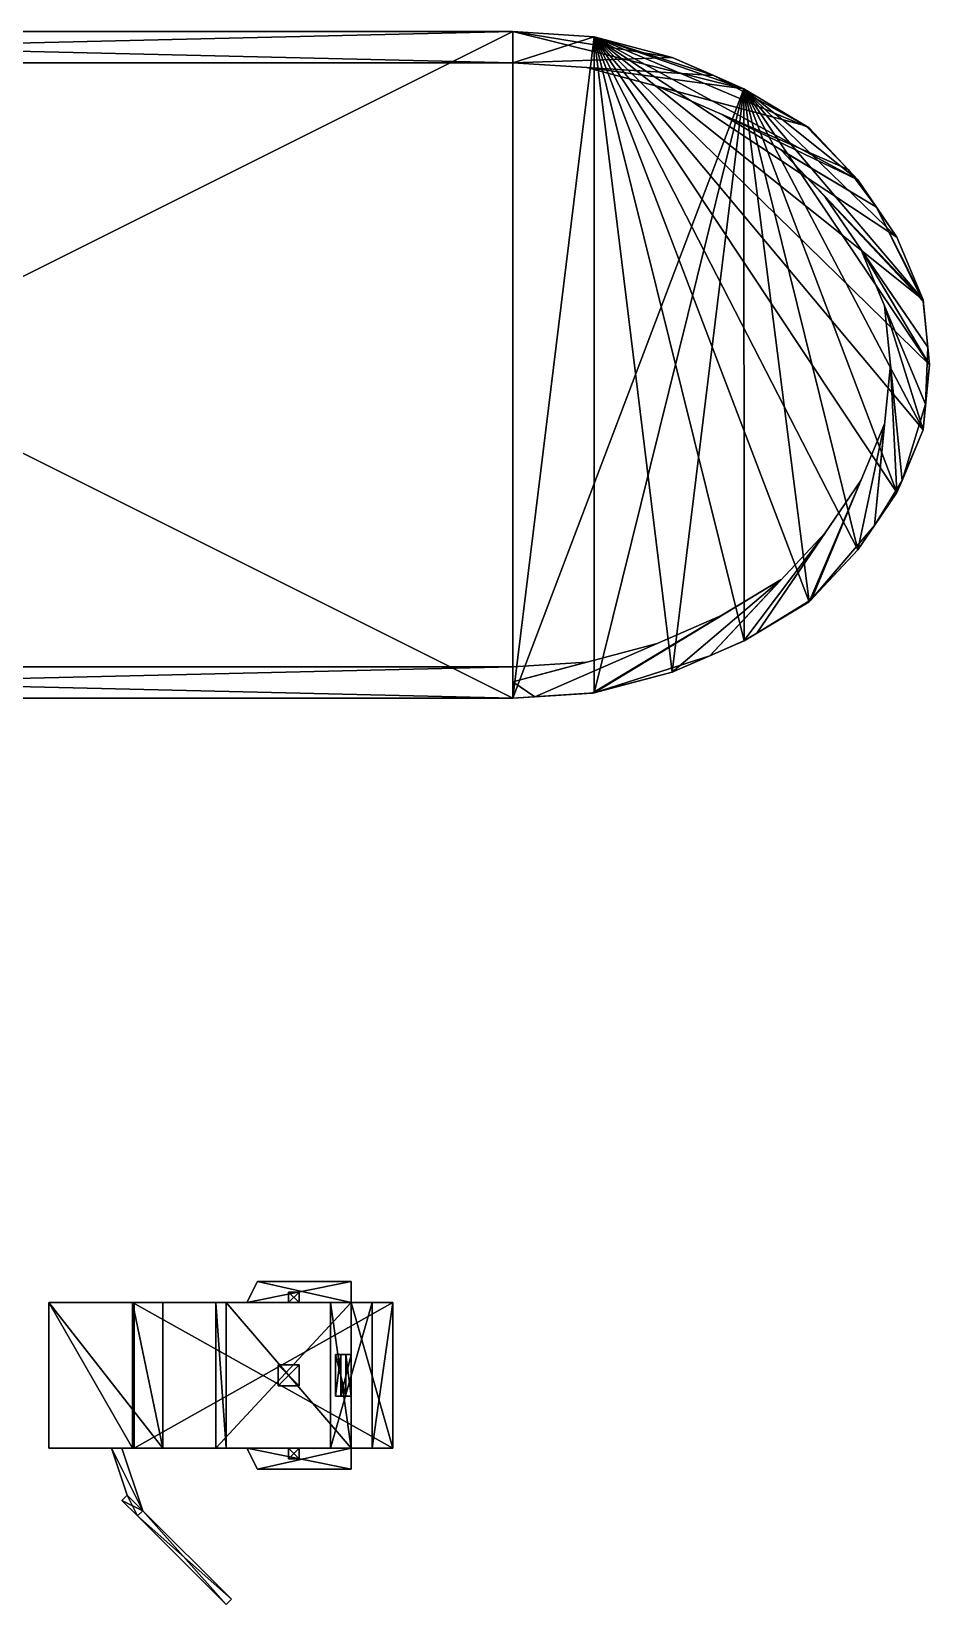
# Model space of a CAD drawing. Extents: x -768 to 1408, y -2048 to 918.
# Drawn here: x -3.4 to 169, y -446 to -144 of the extents above; entities that cross this region are included whole.
import ezdxf

# ---------------------------------------------------------------- set-up
doc = ezdxf.new("R2010")
doc.units = 0

msp = doc.modelspace()

# ---------------------------------------------------------------- meshes
at = {"layer": 'OBJECT017', "color": 50}
mesh = msp.add_polyface(dxfattribs=at)
corners = [(89, -272, 128), (-167, -272, 128), (-167, -144, 128), (89, -144, 128), (-167, -144, 122), (89, -144, 122), (89, -272, 122), (-167, -272, 122)]
mesh.append_faces([[corners[k] for k in face] for face in [(1, 3, 0), (5, 2, 4), (7, 0, 6), (4, 6, 5), (0, 5, 6), (2, 7, 4)]], dxfattribs={"vtx0": -1})
mesh.append_faces([[corners[k] for k in face] for face in [(1, 2, 3), (5, 3, 2), (7, 1, 0), (4, 7, 6), (0, 3, 5), (2, 1, 7)]], dxfattribs={"vtx2": -1})
at = {"layer": 'OBJECT018', "color": 50}
mesh = msp.add_polyface(dxfattribs=at)
corners = [(89, -144), (-167, -144), (-167, -272), (89, -272), (89, -144, 6), (-167, -144, 6), (-167, -272, 6), (89, -272, 6)]
mesh.append_faces([[corners[k] for k in face] for face in [(1, 3, 0), (0, 5, 1), (2, 7, 3), (6, 4, 7), (0, 7, 4), (2, 5, 6)]], dxfattribs={"vtx0": -1})
mesh.append_faces([[corners[k] for k in face] for face in [(1, 2, 3), (0, 4, 5), (2, 6, 7), (6, 5, 4), (0, 3, 7), (2, 1, 5)]], dxfattribs={"vtx2": -1})
at = {"layer": 'OBJECT019', "color": 50}
mesh = msp.add_polyface(dxfattribs=at)
corners = [(-167, -144, 6), (89, -144, 6), (89, -144, 122), (-167, -144, 122), (89, -150, 122), (-167, -150, 122), (-167, -150, 6), (89, -150, 6)]
mesh.append_faces([[corners[k] for k in face] for face in [(1, 3, 0), (5, 2, 4), (0, 7, 1), (6, 4, 7), (1, 4, 2), (0, 5, 6)]], dxfattribs={"vtx0": -1})
mesh.append_faces([[corners[k] for k in face] for face in [(1, 2, 3), (5, 3, 2), (0, 6, 7), (6, 5, 4), (1, 7, 4), (0, 3, 5)]], dxfattribs={"vtx2": -1})
at = {"layer": 'OBJECT020', "color": 50}
mesh = msp.add_polyface(dxfattribs=at)
corners = [(89, -272, 6), (-167, -272, 6), (-167, -272, 122), (89, -272, 122), (-167, -266, 122), (89, -266, 122), (89, -266, 6), (-167, -266, 6)]
mesh.append_faces([[corners[k] for k in face] for face in [(1, 3, 0), (2, 5, 3), (7, 0, 6), (6, 4, 7), (0, 5, 6), (1, 4, 2)]], dxfattribs={"vtx0": -1})
mesh.append_faces([[corners[k] for k in face] for face in [(1, 2, 3), (2, 4, 5), (7, 1, 0), (6, 5, 4), (0, 3, 5), (1, 7, 4)]], dxfattribs={"vtx2": -1})
at = {"layer": 'OBJECT021', "color": 50}
mesh = msp.add_polyface(dxfattribs=at)
corners = [(145.871002, -162.498001), (133.367661, -155), (119.619308, -149), (104.621094, -145), (89, -144), (89, -272), (104.625092, -271), (119.622383, -267), (133.408859, -260.985657), (145.873032, -253.503357), (155.245636, -243.507309), (162.747971, -232.503479), (167.75, -220.499008), (169, -208), (167.750519, -195.504242), (162.746063, -183.493744), (155.252991, -172.504852), (104.621025, -145, 6), (89, -144, 6), (119.61792, -149, 6), (133.370789, -155, 6), (145.868301, -162.495132, 6), (155.257309, -172.511185, 6), (162.74852, -183.499664, 6), (167.750519, -195.504257, 6), (169, -208, 6), (167.750168, -220.498611, 6), (162.745239, -232.507477, 6), (155.24762, -243.505203, 6), (145.876907, -253.501038, 6), (133.40657, -260.986664, 6), (119.62352, -267, 6), (104.622192, -271, 6), (89, -272, 6)]
mesh.append_faces([[corners[k] for k in face] for face in [(1, 16, 0), (3, 18, 4), (3, 19, 17), (2, 20, 19), (1, 21, 20), (0, 22, 21), (16, 23, 22), (15, 24, 23), (14, 25, 24), (13, 26, 25), (12, 27, 26), (11, 28, 27), (10, 29, 28), (9, 30, 29), (8, 31, 30), (7, 32, 31), (6, 33, 32), (17, 33, 18), (5, 18, 33)]], dxfattribs={"vtx0": -1})
mesh.append_faces([[corners[k] for k in face] for face in [(1, 3, 4), (1, 4, 5), (1, 5, 6), (1, 6, 7), (1, 7, 8), (1, 8, 9), (1, 9, 10), (1, 10, 11), (1, 11, 12), (1, 12, 13), (1, 13, 14), (1, 14, 15), (1, 15, 16), (17, 20, 21), (17, 21, 22), (17, 22, 23), (17, 23, 24), (17, 24, 25), (17, 25, 26), (17, 26, 27), (17, 27, 28), (17, 28, 29), (17, 29, 30), (17, 30, 31), (17, 31, 32), (17, 32, 33)]], dxfattribs={"vtx0": -1, "vtx2": -1})
mesh.append_faces([[corners[k] for k in face] for face in [(1, 2, 3), (3, 17, 18), (3, 2, 19), (2, 1, 20), (1, 0, 21), (0, 16, 22), (16, 15, 23), (15, 14, 24), (14, 13, 25), (13, 12, 26), (12, 11, 27), (11, 10, 28), (10, 9, 29), (9, 8, 30), (8, 7, 31), (7, 6, 32), (6, 5, 33), (17, 19, 20), (5, 4, 18)]], dxfattribs={"vtx2": -1})
at = {"layer": 'OBJECT022', "color": 50}
mesh = msp.add_polyface(dxfattribs=at)
corners = [(89, -144, 128), (104.621094, -145, 128), (119.619308, -149, 128), (133.367661, -155, 128), (145.871002, -162.498001, 128), (155.252991, -172.504852, 128), (162.746033, -183.493713, 128), (167.750534, -195.504288, 128), (169, -208, 128), (167.75, -220.499023, 128), (162.747986, -232.503448, 128), (155.245621, -243.507324, 128), (145.873016, -253.503357, 128), (133.408798, -260.985687, 128), (119.622406, -267, 128), (104.625122, -271, 128), (89, -272, 128), (89, -144, 122), (104.621025, -145, 122), (119.61792, -149, 122), (133.370789, -155, 122), (145.868301, -162.495132, 122), (155.257309, -172.511185, 122), (162.748505, -183.499634, 122), (167.750519, -195.504257, 122), (169, -208, 122), (167.750168, -220.498596, 122), (162.745255, -232.507446, 122), (155.24762, -243.505203, 122), (145.876846, -253.501068, 122), (133.40657, -260.986664, 122), (119.62352, -267, 122), (104.622192, -271, 122), (89, -272, 122)]
mesh.append_faces([[corners[k] for k in face] for face in [(1, 16, 0), (18, 0, 17), (2, 18, 19), (3, 19, 20), (4, 20, 21), (5, 21, 22), (6, 22, 23), (7, 23, 24), (8, 24, 25), (9, 25, 26), (10, 26, 27), (11, 27, 28), (12, 28, 29), (13, 29, 30), (14, 30, 31), (15, 31, 32), (15, 33, 16), (20, 22, 21), (0, 33, 17)]], dxfattribs={"vtx0": -1})
mesh.append_faces([[corners[k] for k in face] for face in [(1, 3, 4), (1, 4, 5), (1, 5, 6), (1, 6, 7), (1, 7, 8), (1, 8, 9), (1, 9, 10), (1, 10, 11), (1, 11, 12), (1, 12, 13), (1, 13, 14), (1, 14, 15), (1, 15, 16), (20, 18, 17), (20, 17, 33), (20, 33, 32), (20, 32, 31), (20, 31, 30), (20, 30, 29), (20, 29, 28), (20, 28, 27), (20, 27, 26), (20, 26, 25), (20, 25, 24), (20, 24, 23), (20, 23, 22)]], dxfattribs={"vtx0": -1, "vtx2": -1})
mesh.append_faces([[corners[k] for k in face] for face in [(1, 2, 3), (18, 1, 0), (2, 1, 18), (3, 2, 19), (4, 3, 20), (5, 4, 21), (6, 5, 22), (7, 6, 23), (8, 7, 24), (9, 8, 25), (10, 9, 26), (11, 10, 27), (12, 11, 28), (13, 12, 29), (14, 13, 30), (15, 14, 31), (15, 32, 33), (20, 19, 18), (0, 16, 33)]], dxfattribs={"vtx2": -1})
at = {"layer": 'OBJECT023', "color": 50}
mesh = msp.add_polyface(dxfattribs=at)
corners = [(89, -144, 6), (104.621025, -145, 6), (104.621025, -145, 122), (89, -144, 122), (119.623032, -149, 6), (119.623032, -149, 122), (127.575638, -152.46904, 6), (127.575638, -152.46904, 122), (89, -150, 6), (89, -150, 122)]
mesh.append_faces([[corners[k] for k in face] for face in [(1, 3, 0), (1, 5, 2), (4, 7, 5), (4, 8, 6), (2, 9, 3), (6, 9, 7), (0, 9, 8)]], dxfattribs={"vtx0": -1})
mesh.append_faces([[corners[k] for k in face] for face in [(4, 0, 8), (2, 7, 9)]], dxfattribs={"vtx0": -1, "vtx2": -1})
mesh.append_faces([[corners[k] for k in face] for face in [(1, 2, 3), (1, 4, 5), (4, 6, 7), (4, 1, 0), (2, 5, 7), (6, 8, 9), (0, 3, 9)]], dxfattribs={"vtx2": -1})
at = {"layer": 'OBJECT024', "color": 50}
mesh = msp.add_polyface(dxfattribs=at)
corners = [(127.576492, -152.468964, 6), (133.366669, -155, 6), (133.366669, -155, 122), (127.576492, -152.468964, 122), (145.261261, -162.133469, 6), (145.261261, -162.133469, 122), (103.15731, -150.905823, 6), (103.15731, -150.905823, 122)]
mesh.append_faces([[corners[k] for k in face] for face in [(1, 3, 0), (1, 5, 2), (1, 6, 4), (3, 5, 7), (0, 7, 6), (4, 7, 5)]], dxfattribs={"vtx0": -1})
mesh.append_faces([[corners[k] for k in face] for face in [(1, 2, 3), (1, 4, 5), (1, 0, 6), (3, 2, 5), (0, 3, 7), (4, 6, 7)]], dxfattribs={"vtx2": -1})
at = {"layer": 'OBJECT025', "color": 50}
mesh = msp.add_polyface(dxfattribs=at)
corners = [(145.263275, -162.13327, 6), (145.876373, -162.500931, 6), (145.876373, -162.500931, 122), (145.263275, -162.13327, 122), (153.393372, -170.519592, 6), (153.393372, -170.519592, 122), (116.750206, -154.529648, 6), (116.750206, -154.529648, 122)]
mesh.append_faces([[corners[k] for k in face] for face in [(1, 3, 0), (1, 5, 2), (0, 4, 1), (3, 5, 7), (0, 7, 6), (4, 7, 5)]], dxfattribs={"vtx0": -1})
mesh.append_faces([[corners[k] for k in face] for face in [(1, 2, 3), (1, 4, 5), (0, 6, 4), (3, 2, 5), (0, 3, 7), (4, 6, 7)]], dxfattribs={"vtx2": -1})
at = {"layer": 'OBJECT026', "color": 50}
mesh = msp.add_polyface(dxfattribs=at)
corners = [(153.39241, -170.519058, 6), (155.24736, -172.496613, 6), (155.24736, -172.496613, 122), (153.39241, -170.519058, 122), (158.816818, -177.729492, 6), (158.816818, -177.729492, 122), (129.213928, -159.967361, 6), (129.213898, -159.967346, 122)]
mesh.append_faces([[corners[k] for k in face] for face in [(1, 3, 0), (1, 5, 2), (1, 6, 4), (3, 5, 7), (0, 7, 6), (4, 7, 5)]], dxfattribs={"vtx0": -1})
mesh.append_faces([[corners[k] for k in face] for face in [(1, 2, 3), (1, 4, 5), (1, 0, 6), (3, 2, 5), (0, 3, 7), (4, 6, 7)]], dxfattribs={"vtx2": -1})
at = {"layer": 'OBJECT027', "color": 50}
mesh = msp.add_polyface(dxfattribs=at)
corners = [(158.818253, -177.731354, 6), (162.748108, -183.497818, 6), (162.748108, -183.497818, 122), (158.818253, -177.731354, 122), (167.750427, -195.504288, 6), (167.750427, -195.504288, 122), (167.782333, -195.825348, 6), (167.782333, -195.825348, 122), (140.533569, -166.759735, 6), (140.533585, -166.75975, 122)]
mesh.append_faces([[corners[k] for k in face] for face in [(1, 3, 0), (1, 5, 2), (4, 7, 5), (4, 8, 6), (3, 7, 9), (0, 9, 8), (6, 9, 7)]], dxfattribs={"vtx0": -1})
mesh.append_faces([[corners[k] for k in face] for face in [(4, 0, 8), (3, 5, 7)]], dxfattribs={"vtx0": -1, "vtx2": -1})
mesh.append_faces([[corners[k] for k in face] for face in [(1, 2, 3), (1, 4, 5), (4, 6, 7), (4, 1, 0), (3, 2, 5), (0, 3, 9), (6, 8, 9)]], dxfattribs={"vtx2": -1})
at = {"layer": 'OBJECT028', "color": 50}
mesh = msp.add_polyface(dxfattribs=at)
corners = [(167.782242, -195.822678, 6), (168.661209, -204.606308, 6), (168.661209, -204.606308, 122), (167.782242, -195.822678, 122), (149.051727, -175.845398, 6), (149.051727, -175.845398, 122)]
mesh.append_faces([[corners[k] for k in face] for face in [(0, 4, 1), (3, 2, 5)]])
mesh.append_faces([[corners[k] for k in face] for face in [(1, 3, 0), (0, 5, 4), (1, 5, 2)]], dxfattribs={"vtx0": -1})
mesh.append_faces([[corners[k] for k in face] for face in [(1, 2, 3), (0, 3, 5), (1, 4, 5)]], dxfattribs={"vtx2": -1})
at = {"layer": 'OBJECT029', "color": 50}
mesh = msp.add_polyface(dxfattribs=at)
corners = [(168.661118, -204.609177, 6), (169, -208, 6), (169, -208, 122), (168.661118, -204.609177, 122), (168.243118, -215.574295, 6), (168.243118, -215.574295, 122), (155.840302, -185.806885, 6), (155.840302, -185.806885, 122)]
mesh.append_faces([[corners[k] for k in face] for face in [(1, 3, 0), (1, 5, 2), (1, 6, 4), (3, 5, 7), (0, 7, 6), (4, 7, 5)]], dxfattribs={"vtx0": -1})
mesh.append_faces([[corners[k] for k in face] for face in [(1, 2, 3), (1, 4, 5), (1, 0, 6), (3, 2, 5), (0, 3, 7), (4, 6, 7)]], dxfattribs={"vtx2": -1})
at = {"layer": 'OBJECT030', "color": 50}
mesh = msp.add_polyface(dxfattribs=at)
corners = [(168.24292, -215.575821, 6), (167.750153, -220.501511, 6), (167.750153, -220.501511, 122), (168.24292, -215.575821, 122), (163.717972, -230.176682, 6), (163.717972, -230.176682, 122), (160.367401, -196.676956, 6), (160.367401, -196.676956, 122)]
mesh.append_faces([[corners[k] for k in face] for face in [(1, 3, 0), (1, 5, 2), (1, 6, 4), (3, 5, 7), (0, 7, 6), (4, 7, 5)]], dxfattribs={"vtx0": -1})
mesh.append_faces([[corners[k] for k in face] for face in [(1, 2, 3), (1, 4, 5), (1, 0, 6), (3, 2, 5), (0, 3, 7), (4, 6, 7)]], dxfattribs={"vtx2": -1})
at = {"layer": 'OBJECT031', "color": 50}
mesh = msp.add_polyface(dxfattribs=at)
corners = [(163.717957, -230.176529, 6), (162.749908, -232.499054, 6), (162.749908, -232.499054, 122), (163.717957, -230.176529, 122), (158.413971, -238.859329, 6), (158.413971, -238.859329, 122), (161.5, -208, 6), (161.5, -208, 122)]
mesh.append_faces([[corners[k] for k in face] for face in [(1, 3, 0), (1, 5, 2), (1, 6, 4), (3, 5, 7), (0, 7, 6), (4, 7, 5)]], dxfattribs={"vtx0": -1})
mesh.append_faces([[corners[k] for k in face] for face in [(1, 2, 3), (1, 4, 5), (1, 0, 6), (3, 2, 5), (0, 3, 7), (4, 6, 7)]], dxfattribs={"vtx2": -1})
at = {"layer": 'OBJECT032', "color": 50}
mesh = msp.add_polyface(dxfattribs=at)
corners = [(158.413803, -238.859848, 6), (155.258316, -243.489227, 6), (155.258316, -243.489227, 122), (158.413803, -238.859848, 122), (146.334686, -253, 6), (146.334686, -253, 122), (160.366989, -219.329041, 6), (160.366989, -219.329041, 122)]
mesh.append_faces([[corners[k] for k in face] for face in [(1, 3, 0), (1, 5, 2), (1, 6, 4), (3, 5, 7), (0, 7, 6), (4, 7, 5)]], dxfattribs={"vtx0": -1})
mesh.append_faces([[corners[k] for k in face] for face in [(1, 2, 3), (1, 4, 5), (1, 0, 6), (3, 2, 5), (0, 3, 7), (4, 6, 7)]], dxfattribs={"vtx2": -1})
at = {"layer": 'OBJECT033', "color": 50}
mesh = msp.add_polyface(dxfattribs=at)
corners = [(146.327896, -253.023865, 6), (145.883636, -253.495651, 6), (145.883636, -253.495651, 122), (146.327896, -253.023865, 122), (135.847015, -259.518921, 6), (135.847015, -259.518921, 122), (155.837006, -230.203033, 6), (155.837006, -230.203033, 122)]
mesh.append_faces([[corners[k] for k in face] for face in [(1, 3, 0), (1, 5, 2), (1, 6, 4), (3, 5, 7), (0, 7, 6), (4, 7, 5)]], dxfattribs={"vtx0": -1})
mesh.append_faces([[corners[k] for k in face] for face in [(1, 2, 3), (1, 4, 5), (1, 0, 6), (3, 2, 5), (0, 3, 7), (4, 6, 7)]], dxfattribs={"vtx2": -1})
at = {"layer": 'OBJECT034', "color": 50}
mesh = msp.add_polyface(dxfattribs=at)
corners = [(135.850098, -259.515381, 6), (133.363983, -261, 6), (133.363983, -261, 122), (135.850098, -259.515381, 122), (126.842651, -263.850342, 6), (126.842651, -263.850342, 122), (149.037796, -240.173233, 6), (149.037796, -240.173233, 122)]
mesh.append_faces([[corners[k] for k in face] for face in [(1, 3, 0), (1, 5, 2), (1, 6, 4), (2, 7, 3), (0, 7, 6), (4, 7, 5)]], dxfattribs={"vtx0": -1})
mesh.append_faces([[corners[k] for k in face] for face in [(1, 2, 3), (1, 4, 5), (1, 0, 6), (2, 5, 7), (0, 3, 7), (4, 6, 7)]], dxfattribs={"vtx2": -1})
at = {"layer": 'OBJECT035', "color": 50}
mesh = msp.add_polyface(dxfattribs=at)
corners = [(126.8414, -263.850464, 6), (119.615479, -267, 6), (119.615479, -267, 122), (126.8414, -263.850464, 122), (104.627396, -271, 6), (104.627396, -271, 122), (104.222748, -271.026154, 6), (104.222748, -271.026154, 122), (140.546234, -249.232651, 6), (140.546219, -249.232666, 122)]
mesh.append_faces([[corners[k] for k in face] for face in [(1, 3, 0), (1, 5, 2), (4, 7, 5), (4, 8, 6), (2, 9, 3), (0, 9, 8), (6, 9, 7)]], dxfattribs={"vtx0": -1})
mesh.append_faces([[corners[k] for k in face] for face in [(4, 0, 8), (2, 7, 9)]], dxfattribs={"vtx0": -1, "vtx2": -1})
mesh.append_faces([[corners[k] for k in face] for face in [(1, 2, 3), (1, 4, 5), (4, 6, 7), (4, 1, 0), (2, 5, 7), (0, 3, 9), (6, 8, 9)]], dxfattribs={"vtx2": -1})
at = {"layer": 'OBJECT036', "color": 50}
mesh = msp.add_polyface(dxfattribs=at)
corners = [(104.223541, -271.026367, 6), (93.238373, -271.72934, 6), (93.238373, -271.72934, 122), (104.223541, -271.026367, 122), (129.208969, -256.033722, 6), (129.208969, -256.033722, 122)]
mesh.append_faces([[corners[k] for k in face] for face in [(0, 4, 1), (3, 2, 5)]])
mesh.append_faces([[corners[k] for k in face] for face in [(1, 3, 0), (0, 5, 4), (1, 5, 2)]], dxfattribs={"vtx0": -1})
mesh.append_faces([[corners[k] for k in face] for face in [(1, 2, 3), (0, 3, 5), (1, 4, 5)]], dxfattribs={"vtx2": -1})
at = {"layer": 'OBJECT037', "color": 50}
mesh = msp.add_polyface(dxfattribs=at)
corners = [(93.237602, -271.729126, 6), (89, -272, 6), (89, -272, 122), (93.237602, -271.729126, 122), (116.74305, -261.472046, 6), (89, -268.869995, 6), (116.74305, -261.472046, 122), (89, -268.869995, 122)]
mesh.append_faces([[corners[k] for k in face] for face in [(1, 3, 0), (0, 5, 1), (3, 7, 6), (0, 6, 4), (4, 7, 5), (1, 7, 2)]], dxfattribs={"vtx0": -1})
mesh.append_faces([[corners[k] for k in face] for face in [(1, 2, 3), (0, 4, 5), (3, 2, 7), (0, 3, 6), (4, 6, 7), (1, 5, 7)]], dxfattribs={"vtx2": -1})
at = {"layer": 'OBJECT038', "color": 50}
mesh = msp.add_polyface(dxfattribs=at)
corners = [(89, -268.869293, 6), (103.16069, -265.094055, 6), (89, -266, 6), (103.16069, -265.094055, 122), (89, -268.869293, 122), (89, -266, 122)]
mesh.append_faces([[corners[k] for k in face] for face in [(1, 2, 0), (4, 5, 3)]])
mesh.append_faces([[corners[k] for k in face] for face in [(0, 3, 1), (1, 5, 2), (2, 4, 0)]], dxfattribs={"vtx0": -1})
mesh.append_faces([[corners[k] for k in face] for face in [(0, 4, 3), (1, 3, 5), (2, 5, 4)]], dxfattribs={"vtx2": -1})
at = {"layer": 'OBJECT618', "color": 50}
mesh = msp.add_polyface(dxfattribs=at)
corners = [(66, -416, 30), (58, -416, 4), (54, -416, 6), (62, -416, 32), (62, -388, 32), (54, -388, 6), (58, -388, 4), (66, -388, 30)]
mesh.append_faces([[corners[k] for k in face] for face in [(1, 3, 0), (5, 7, 4), (5, 1, 6), (2, 4, 3), (6, 0, 7), (3, 7, 0)]], dxfattribs={"vtx0": -1})
mesh.append_faces([[corners[k] for k in face] for face in [(1, 2, 3), (5, 6, 7), (5, 2, 1), (2, 5, 4), (6, 1, 0), (3, 4, 7)]], dxfattribs={"vtx2": -1})
at = {"layer": 'OBJECT619', "color": 50}
mesh = msp.add_polyface(dxfattribs=at)
corners = [(58, -406, 4), (57, -406), (55, -406), (56, -406, 5), (56, -398, 5), (55, -398), (57, -398), (58, -398, 4)]
mesh.append_faces([[corners[k] for k in face] for face in [(1, 3, 0), (5, 7, 4), (5, 1, 6), (2, 4, 3), (6, 0, 7), (3, 7, 0)]], dxfattribs={"vtx0": -1})
mesh.append_faces([[corners[k] for k in face] for face in [(1, 2, 3), (5, 6, 7), (5, 2, 1), (2, 5, 4), (6, 1, 0), (3, 4, 7)]], dxfattribs={"vtx2": -1})
at = {"layer": 'OBJECT620', "color": 50}
mesh = msp.add_polyface(dxfattribs=at)
corners = [(58, -388), (58, -388, -4), (58, -416, -4), (58, -416), (34, -416, -4), (32, -416), (34, -388, -4), (32, -388)]
mesh.append_faces([[corners[k] for k in face] for face in [(1, 3, 0), (2, 5, 3), (1, 7, 6), (2, 6, 4), (0, 5, 7), (4, 7, 5)]], dxfattribs={"vtx0": -1})
mesh.append_faces([[corners[k] for k in face] for face in [(1, 2, 3), (2, 4, 5), (1, 0, 7), (2, 1, 6), (0, 3, 5), (4, 6, 7)]], dxfattribs={"vtx2": -1})
at = {"layer": 'OBJECT621', "color": 50}
mesh = msp.add_polyface(dxfattribs=at)
corners = [(46, -388, 8), (46, -388, -4), (46, -386, -2), (46, -386, 8), (48, -386, 8), (48, -386, -2), (48, -388, -4), (48, -388, 8)]
mesh.append_faces([[corners[k] for k in face] for face in [(1, 3, 0), (5, 7, 4), (6, 0, 7), (2, 4, 3), (3, 7, 0), (1, 5, 2)]], dxfattribs={"vtx0": -1})
mesh.append_faces([[corners[k] for k in face] for face in [(1, 2, 3), (5, 6, 7), (6, 1, 0), (2, 5, 4), (3, 4, 7), (1, 6, 5)]], dxfattribs={"vtx2": -1})
at = {"layer": 'OBJECT622', "color": 50}
mesh = msp.add_polyface(dxfattribs=at)
corners = [(58, -384, 10), (58, -384, 8), (58, -388, 8), (58, -388, 10), (38, -388, 8), (38, -388, 10), (40, -384, 8), (40, -384, 10)]
mesh.append_faces([[corners[k] for k in face] for face in [(1, 3, 0), (2, 5, 3), (1, 7, 6), (2, 6, 4), (0, 5, 7), (4, 7, 5)]], dxfattribs={"vtx0": -1})
mesh.append_faces([[corners[k] for k in face] for face in [(1, 2, 3), (2, 4, 5), (1, 0, 7), (2, 1, 6), (0, 3, 5), (4, 6, 7)]], dxfattribs={"vtx2": -1})
at = {"layer": 'OBJECT623', "color": 50}
mesh = msp.add_polyface(dxfattribs=at)
corners = [(58, -416, 10), (58, -416, 8), (58, -420, 8), (58, -420, 10), (40, -420, 8), (40, -420, 10), (38, -416, 8), (38, -416, 10)]
mesh.append_faces([[corners[k] for k in face] for face in [(1, 3, 0), (2, 5, 3), (1, 7, 6), (2, 6, 4), (0, 5, 7), (4, 7, 5)]], dxfattribs={"vtx0": -1})
mesh.append_faces([[corners[k] for k in face] for face in [(1, 2, 3), (2, 4, 5), (1, 0, 7), (2, 1, 6), (0, 3, 5), (4, 6, 7)]], dxfattribs={"vtx2": -1})
at = {"layer": 'OBJECT624', "color": 50}
mesh = msp.add_polyface(dxfattribs=at)
corners = [(46, -418, 8), (46, -418, -0.019423), (46, -416, -4.019424), (46, -416, 8), (48, -416, 8), (48, -416, -4.019424), (48, -418, -0.019423), (48, -418, 8)]
mesh.append_faces([[corners[k] for k in face] for face in [(1, 3, 0), (5, 7, 4), (6, 0, 7), (2, 4, 3), (3, 7, 0), (5, 1, 6)]], dxfattribs={"vtx0": -1})
mesh.append_faces([[corners[k] for k in face] for face in [(1, 2, 3), (5, 6, 7), (6, 1, 0), (2, 5, 4), (3, 4, 7), (5, 2, 1)]], dxfattribs={"vtx2": -1})
at = {"layer": 'OBJECT625', "color": 50}
mesh = msp.add_polyface(dxfattribs=at)
corners = [(44, -404, -4), (44, -404, -22), (44, -400, -22), (44, -400, -4), (48, -400, -4), (48, -400, -22), (48, -404, -22), (48, -404, -4)]
mesh.append_faces([[corners[k] for k in face] for face in [(1, 3, 0), (5, 7, 4), (6, 0, 7), (2, 4, 3), (1, 5, 2), (3, 7, 0)]], dxfattribs={"vtx0": -1})
mesh.append_faces([[corners[k] for k in face] for face in [(1, 2, 3), (5, 6, 7), (6, 1, 0), (2, 5, 4), (1, 6, 5), (3, 4, 7)]], dxfattribs={"vtx2": -1})
at = {"layer": 'OBJECT626', "color": 50}
mesh = msp.add_polyface(dxfattribs=at)
corners = [(16.332701, -388, -22), (66, -388, -22), (66, -416, -22), (16.332701, -416, -22), (16, -416, -24), (66, -416, -24), (66, -388, -24), (16, -388, -24)]
mesh.append_faces([[corners[k] for k in face] for face in [(1, 3, 0), (5, 7, 4), (5, 1, 6), (6, 0, 7), (4, 2, 5), (7, 3, 4)]], dxfattribs={"vtx0": -1})
mesh.append_faces([[corners[k] for k in face] for face in [(1, 2, 3), (5, 6, 7), (5, 2, 1), (6, 1, 0), (4, 3, 2), (7, 0, 3)]], dxfattribs={"vtx2": -1})
at = {"layer": 'OBJECT627', "color": 50}
mesh = msp.add_polyface(dxfattribs=at)
corners = [(16, -388, -24), (0, -388, -24), (0, -416, -24), (16, -416, -24), (0, -416, 24), (0, -388, 24), (21.847776, -388, 11.090467), (21.847776, -416, 11.090467)]
mesh.append_faces([[corners[k] for k in face] for face in [(1, 3, 0), (2, 5, 4), (1, 6, 5), (3, 4, 7), (0, 7, 6), (5, 7, 4)]], dxfattribs={"vtx0": -1})
mesh.append_faces([[corners[k] for k in face] for face in [(1, 2, 3), (2, 1, 5), (1, 0, 6), (3, 2, 4), (0, 3, 7), (5, 6, 7)]], dxfattribs={"vtx2": -1})
at = {"layer": 'OBJECT628', "color": 50}
mesh = msp.add_polyface(dxfattribs=at)
corners = [(15, -425, 13.941406), (15, -425, 8), (18, -428, 8), (18, -428, 13.941406), (17, -429, 13.941406), (17, -429, 8), (14, -426, 8), (14, -426, 13.941406)]
mesh.append_faces([[corners[k] for k in face] for face in [(1, 3, 0), (5, 7, 4), (2, 4, 3), (6, 0, 7), (7, 3, 4), (5, 1, 6)]], dxfattribs={"vtx0": -1})
mesh.append_faces([[corners[k] for k in face] for face in [(1, 2, 3), (5, 6, 7), (2, 5, 4), (6, 1, 0), (7, 0, 3), (5, 2, 1)]], dxfattribs={"vtx2": -1})
at = {"layer": 'OBJECT629', "color": 50}
mesh = msp.add_polyface(dxfattribs=at)
corners = [(34, -446, 27), (17, -429, 27), (18, -428, 27), (35, -445, 27), (17, -429, 3), (34, -446, 3), (35, -445, 3), (18, -428, 3)]
mesh.append_faces([[corners[k] for k in face] for face in [(1, 3, 0), (5, 7, 4), (4, 0, 5), (6, 2, 7), (7, 1, 4), (5, 3, 6)]], dxfattribs={"vtx0": -1})
mesh.append_faces([[corners[k] for k in face] for face in [(1, 2, 3), (5, 6, 7), (4, 1, 0), (6, 3, 2), (7, 2, 1), (5, 0, 3)]], dxfattribs={"vtx2": -1})
at = {"layer": 'OBJECT630', "color": 50}
mesh = msp.add_polyface(dxfattribs=at)
corners = [(12, -416, 6.115377), (14, -416, 7.892745), (14, -416, 9.793384), (12, -416, 8), (15, -425, 8.780793), (18, -428, 11.446852), (15, -425, 10.69759), (18, -428, 13.390575)]
mesh.append_faces([[corners[k] for k in face] for face in [(1, 3, 0), (0, 5, 1), (3, 7, 6), (1, 7, 2), (0, 6, 4), (4, 7, 5)]], dxfattribs={"vtx0": -1})
mesh.append_faces([[corners[k] for k in face] for face in [(1, 2, 3), (0, 4, 5), (3, 2, 7), (1, 5, 7), (0, 3, 6), (4, 6, 7)]], dxfattribs={"vtx2": -1})

doc.saveas('drawing.dxf')
